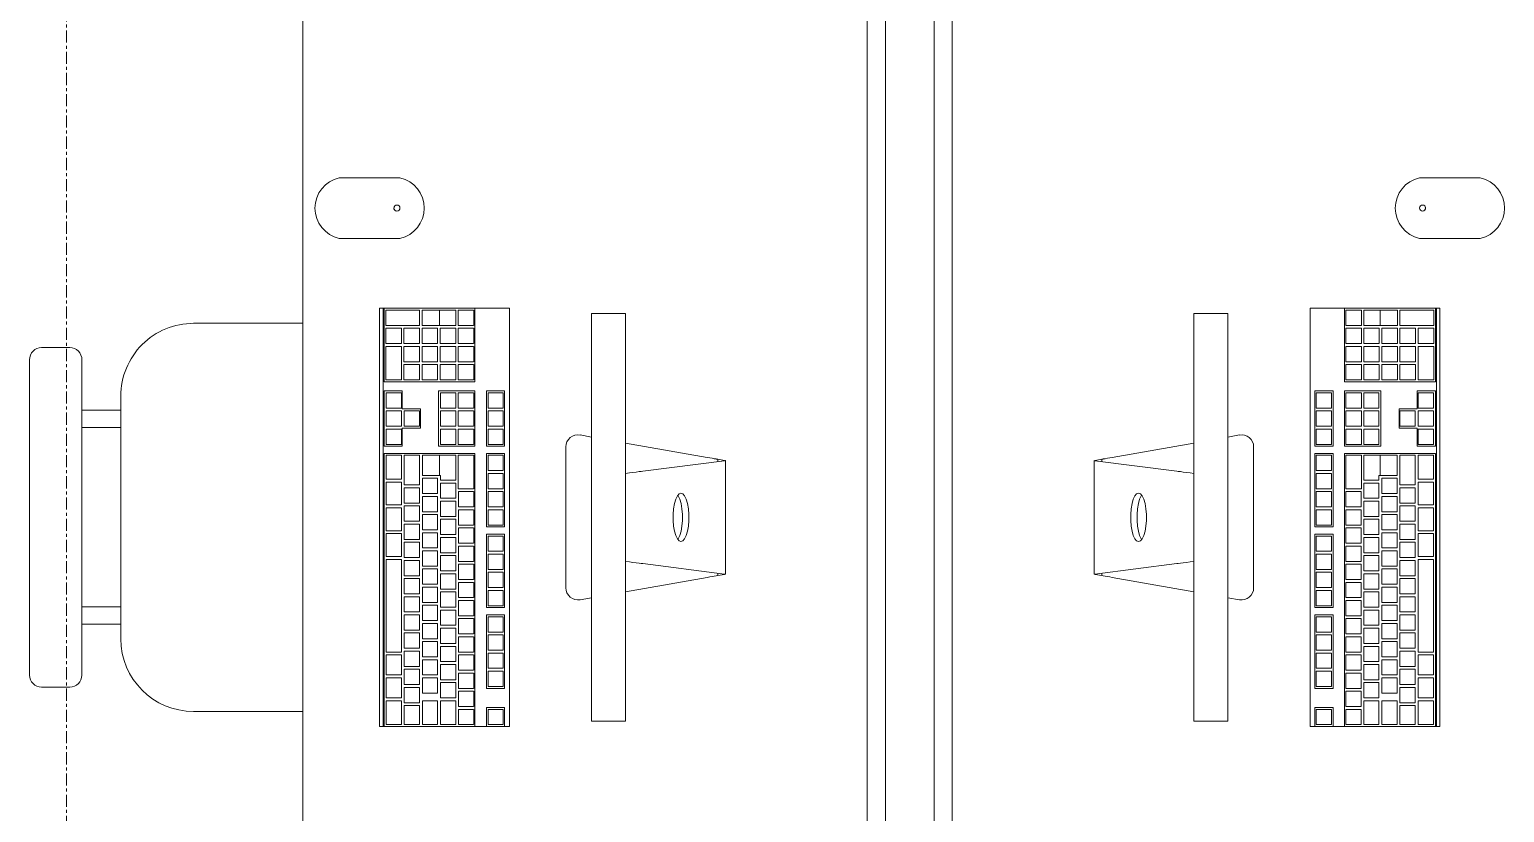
# Model space of a CAD drawing. Header units: inches. Extents: x -1714 to 6424, y -1550 to 970.
# Drawn here: x -146.4 to -85.6, y 493.1 to 525.4 of the extents above; entities that cross this region are included whole.
import ezdxf

# ---------------------------------------------------------------- set-up
doc = ezdxf.new("R2010")
doc.units = ezdxf.units.IN
doc.header["$MEASUREMENT"] = 0
doc.linetypes.add('Grid Line 1_2_', pattern=[0.875, 0.5, -0.125, 0.125, -0.125])
for name, color, linetype, lineweight in [('A-GENM', 13, 'Continuous', 9), ('I-FURN', 30, 'Continuous', 9), ('S-GRID', 1, 'Continuous', 9)]:
    doc.layers.add(name, color=color, linetype=linetype, lineweight=lineweight)

# ---------------------------------------------------------------- blocks, each defined once
blk = doc.blocks.new('Dynamic_Computer_Desk_with_Chairs_8535 - 6-1470209-L1 - Architectural')
at = {"layer": 'A-GENM'}
for p, q in [((-63, 23.5), (-63, 21)), ((-60.5, 21), (-60.5, 23.5))]:
    blk.add_line(p, q, dxfattribs=at)
for centre, start, end in [((-61.75, 23.219), 12.68038, 167.31962), ((-61.75, 21.281), 192.68038, 347.31962)]:
    blk.add_arc(centre, 1.281, start, end, dxfattribs=at)
at = {"layer": 'I-FURN'}
for p, q in [((-40.378, 21.843), (-57.622, 21.843)), ((-57.622, 21.843), (-57.622, 21.695)), ((-57.622, 21.695), (-57.622, 21.652)), ((-57.622, 21.695), (-40.378, 21.695)), ((-57.622, 17.912), (-57.622, 21.652)), ((-57.622, 21.652), (-54.591, 21.652)), ((-57.543, 21.585), (-56.913, 21.585)), ((-57.543, 20.195), (-57.543, 21.585)), ((-56.913, 21.585), (-56.913, 20.195)), ((-56.795, 21.585), (-56.165, 21.585)), ((-56.795, 20.943), (-56.795, 21.585)), ((-56.165, 21.585), (-56.165, 20.943)), ((-56.047, 21.585), (-54.669, 21.585)), ((-56.047, 20.943), (-56.047, 21.585)), ((-54.669, 21.585), (-54.669, 20.943)), ((-54.591, 21.629), (-54.591, 21.652)), ((-54.591, 21.629), (-54.591, 17.912)), ((-54.217, 21.652), (-54.217, 21.629)), ((-54.217, 21.652), (-51.933, 21.652)), ((-54.217, 20.904), (-54.217, 21.629)), ((-54.138, 21.573), (-53.508, 21.573)), ((-54.138, 20.943), (-54.138, 21.573)), ((-53.508, 21.573), (-53.508, 20.943)), ((-53.39, 21.573), (-52.76, 21.573)), ((-53.39, 20.943), (-53.39, 21.573)), ((-52.76, 21.573), (-52.76, 20.943)), ((-52.642, 21.573), (-52.012, 21.573)), ((-52.642, 20.943), (-52.642, 21.573)), ((-52.012, 21.573), (-52.012, 20.943)), ((-51.933, 21.629), (-51.933, 21.652)), ((-51.933, 21.629), (-51.933, 20.904)), ((-51.638, 21.652), (-51.638, 21.629)), ((-51.638, 21.652), (-40.378, 21.652)), ((-51.638, 17.912), (-51.638, 21.629)), ((-51.559, 21.573), (-50.575, 21.573)), ((-51.559, 20.943), (-51.559, 21.573)), ((-50.575, 21.573), (-50.575, 20.943)), ((-50.457, 21.573), (-49.512, 21.573)), ((-50.457, 20.943), (-50.457, 21.573)), ((-49.512, 21.573), (-49.512, 20.943)), ((-49.394, 21.573), (-48.449, 21.573)), ((-49.394, 20.943), (-49.394, 21.573)), ((-48.449, 21.573), (-48.449, 20.943)), ((-48.331, 21.573), (-47.386, 21.573)), ((-48.331, 20.943), (-48.331, 21.573)), ((-47.386, 21.573), (-47.386, 20.943)), ((-47.268, 20.943), (-47.268, 21.573)), ((-47.268, 21.573), (-43.449, 21.573)), ((-43.449, 21.573), (-43.449, 20.943)), ((-43.331, 20.943), (-43.331, 21.573)), ((-43.331, 21.573), (-42.504, 21.573)), ((-42.504, 21.573), (-42.504, 20.943)), ((-42.386, 20.943), (-42.386, 21.573)), ((-42.386, 21.573), (-41.559, 21.573)), ((-41.559, 21.573), (-41.559, 20.943)), ((-41.441, 20.943), (-41.441, 21.573)), ((-41.441, 21.573), (-40.457, 21.573)), ((-40.457, 21.573), (-40.457, 20.943)), ((-40.378, 21.695), (-40.378, 21.843)), ((-40.378, 21.652), (-40.378, 21.695)), ((-40.378, 21.652), (-40.378, 17.912)), ((-56.165, 20.943), (-56.795, 20.943)), ((-56.795, 20.837), (-56.165, 20.837)), ((-56.795, 20.195), (-56.795, 20.837)), ((-56.165, 20.837), (-56.165, 20.195)), ((-54.669, 20.943), (-56.047, 20.943)), ((-56.047, 20.837), (-55.417, 20.837)), ((-56.047, 20.195), (-56.047, 20.837)), ((-55.417, 20.837), (-55.417, 20.195)), ((-55.299, 20.837), (-54.669, 20.837)), ((-55.299, 20.195), (-55.299, 20.837)), ((-54.669, 20.837), (-54.669, 20.195)), ((-53.469, 20.904), (-54.217, 20.904)), ((-53.508, 20.943), (-54.138, 20.943)), ((-53.469, 20.156), (-53.469, 20.904)), ((-52.76, 20.943), (-53.39, 20.943)), ((-53.39, 20.825), (-52.76, 20.825)), ((-53.39, 20.195), (-53.39, 20.825)), ((-52.76, 20.825), (-52.76, 20.195)), ((-51.933, 20.904), (-52.681, 20.904)), ((-52.681, 20.904), (-52.681, 20.156)), ((-52.012, 20.943), (-52.642, 20.943)), ((-50.575, 20.943), (-51.559, 20.943)), ((-51.559, 20.195), (-51.559, 20.826)), ((-51.559, 20.826), (-50.339, 20.826)), ((-49.512, 20.943), (-50.457, 20.943)), ((-50.339, 20.826), (-50.339, 20.195)), ((-50.22, 20.195), (-50.22, 20.826)), ((-50.22, 20.826), (-49.591, 20.826)), ((-49.591, 20.826), (-49.591, 20.195)), ((-49.472, 20.195), (-49.472, 20.826)), ((-49.472, 20.826), (-48.843, 20.826)), ((-48.449, 20.943), (-49.394, 20.943)), ((-48.843, 20.826), (-48.843, 20.195)), ((-48.724, 20.195), (-48.724, 20.826)), ((-48.724, 20.826), (-48.094, 20.826)), ((-47.386, 20.943), (-48.331, 20.943)), ((-48.094, 20.826), (-48.094, 20.195)), ((-47.976, 20.195), (-47.976, 20.826)), ((-47.976, 20.826), (-47.346, 20.826)), ((-47.346, 20.826), (-47.346, 20.195)), ((-43.449, 20.943), (-47.268, 20.943)), ((-47.228, 20.195), (-47.228, 20.826)), ((-47.228, 20.826), (-46.598, 20.826)), ((-46.598, 20.826), (-46.598, 20.195)), ((-46.48, 20.195), (-46.48, 20.826)), ((-46.48, 20.826), (-45.85, 20.826)), ((-45.85, 20.826), (-45.85, 20.195)), ((-45.732, 20.195), (-45.732, 20.826)), ((-45.732, 20.826), (-45.102, 20.826)), ((-45.102, 20.826), (-45.102, 20.195)), ((-44.984, 20.195), (-44.984, 20.826)), ((-44.984, 20.826), (-44.354, 20.826)), ((-44.354, 20.826), (-44.354, 20.195)), ((-44.236, 20.195), (-44.236, 20.826)), ((-44.236, 20.826), (-43.606, 20.826)), ((-43.606, 20.826), (-43.606, 20.195)), ((-43.488, 20.195), (-43.488, 20.826)), ((-43.488, 20.826), (-42.858, 20.826)), ((-42.504, 20.943), (-43.331, 20.943)), ((-42.858, 20.826), (-42.858, 20.195)), ((-42.74, 20.195), (-42.74, 20.826)), ((-42.74, 20.826), (-42.11, 20.826)), ((-41.559, 20.943), (-42.386, 20.943)), ((-42.11, 20.826), (-42.11, 20.195)), ((-41.992, 20.195), (-41.992, 20.826)), ((-41.992, 20.826), (-41.362, 20.826)), ((-40.457, 20.943), (-41.441, 20.943)), ((-41.362, 20.826), (-41.362, 20.195)), ((-41.244, 20.195), (-41.244, 20.825)), ((-41.244, 20.825), (-40.457, 20.825)), ((-40.457, 20.825), (-40.457, 20.195)), ((-56.913, 20.195), (-57.543, 20.195)), ((-57.543, 20.089), (-56.913, 20.089)), ((-57.543, 19.377), (-57.543, 20.089)), ((-56.913, 20.089), (-56.913, 19.377)), ((-56.165, 20.195), (-56.795, 20.195)), ((-56.795, 20.089), (-56.165, 20.089)), ((-56.795, 19.447), (-56.795, 20.089)), ((-56.165, 20.089), (-56.165, 19.447)), ((-55.417, 20.195), (-56.047, 20.195)), ((-56.047, 20.089), (-55.417, 20.089)), ((-56.047, 19.447), (-56.047, 20.089)), ((-55.417, 20.089), (-55.417, 19.447)), ((-54.669, 20.195), (-55.299, 20.195)), ((-55.299, 20.089), (-54.669, 20.089)), ((-55.299, 19.447), (-55.299, 20.089)), ((-54.669, 20.089), (-54.669, 19.447)), ((-52.681, 20.156), (-53.469, 20.156)), ((-52.76, 20.195), (-53.39, 20.195)), ((-50.339, 20.195), (-51.559, 20.195)), ((-51.559, 20.078), (-50.732, 20.078)), ((-51.559, 19.377), (-51.559, 20.078)), ((-50.732, 20.078), (-50.732, 19.377)), ((-50.614, 19.447), (-50.614, 20.078)), ((-50.614, 20.078), (-49.984, 20.078)), ((-49.591, 20.195), (-50.22, 20.195)), ((-49.984, 20.078), (-49.984, 19.447)), ((-49.866, 19.447), (-49.866, 20.078)), ((-49.866, 20.078), (-49.236, 20.078)), ((-48.843, 20.195), (-49.472, 20.195)), ((-49.236, 20.078), (-49.236, 19.447)), ((-49.118, 19.447), (-49.118, 20.078)), ((-49.118, 20.078), (-48.488, 20.078)), ((-48.094, 20.195), (-48.724, 20.195)), ((-48.488, 20.078), (-48.488, 19.447)), ((-48.37, 19.447), (-48.37, 20.078)), ((-48.37, 20.078), (-47.74, 20.078)), ((-47.346, 20.195), (-47.976, 20.195)), ((-47.74, 20.078), (-47.74, 19.447)), ((-47.622, 19.447), (-47.622, 20.078)), ((-47.622, 20.078), (-46.992, 20.078)), ((-46.598, 20.195), (-47.228, 20.195)), ((-46.992, 20.078), (-46.992, 19.447)), ((-46.874, 19.447), (-46.874, 20.078)), ((-46.874, 20.078), (-46.244, 20.078)), ((-45.85, 20.195), (-46.48, 20.195)), ((-46.244, 20.078), (-46.244, 19.447)), ((-46.126, 19.447), (-46.126, 20.078)), ((-46.126, 20.078), (-45.496, 20.078)), ((-45.102, 20.195), (-45.732, 20.195)), ((-45.496, 20.078), (-45.496, 19.447)), ((-45.378, 19.447), (-45.378, 20.078)), ((-45.378, 20.078), (-44.748, 20.078)), ((-44.354, 20.195), (-44.984, 20.195)), ((-44.748, 20.078), (-44.748, 19.447)), ((-44.63, 19.447), (-44.63, 20.078)), ((-44.63, 20.078), (-44, 20.078)), ((-43.606, 20.195), (-44.236, 20.195)), ((-44, 20.078), (-44, 19.447)), ((-43.882, 19.447), (-43.882, 20.078)), ((-43.882, 20.078), (-43.252, 20.078)), ((-42.858, 20.195), (-43.488, 20.195)), ((-43.252, 20.078), (-43.252, 19.447)), ((-43.134, 19.447), (-43.134, 20.078)), ((-43.134, 20.078), (-42.504, 20.078)), ((-42.11, 20.195), (-42.74, 20.195)), ((-42.504, 20.078), (-42.504, 19.447)), ((-42.386, 19.447), (-42.386, 20.078)), ((-42.386, 20.078), (-41.756, 20.078)), ((-41.362, 20.195), (-41.992, 20.195)), ((-41.756, 20.078), (-41.756, 19.447)), ((-41.441, 19.447), (-41.441, 20.077)), ((-41.441, 20.077), (-40.457, 20.077)), ((-40.457, 20.195), (-41.244, 20.195)), ((-40.457, 20.077), (-40.457, 19.447)), ((-56.165, 19.447), (-56.795, 19.447)), ((-55.417, 19.447), (-56.047, 19.447)), ((-54.669, 19.447), (-55.299, 19.447)), ((-49.984, 19.447), (-50.614, 19.447)), ((-49.236, 19.447), (-49.866, 19.447)), ((-48.488, 19.447), (-49.118, 19.447)), ((-47.74, 19.447), (-48.37, 19.447)), ((-46.992, 19.447), (-47.622, 19.447)), ((-46.244, 19.447), (-46.874, 19.447)), ((-45.496, 19.447), (-46.126, 19.447)), ((-44.748, 19.447), (-45.378, 19.447)), ((-44, 19.447), (-44.63, 19.447)), ((-43.252, 19.447), (-43.882, 19.447)), ((-42.504, 19.447), (-43.134, 19.447)), ((-41.756, 19.447), (-42.386, 19.447)), ((-40.457, 19.447), (-41.441, 19.447)), ((-57.543, 18.699), (-57.543, 19.377)), ((-57.543, 19.377), (-56.913, 19.377)), ((-56.913, 19.377), (-56.913, 18.699)), ((-56.795, 19.341), (-56.165, 19.341)), ((-56.795, 18.699), (-56.795, 19.341)), ((-56.165, 19.341), (-56.165, 18.699)), ((-56.047, 19.341), (-55.417, 19.341)), ((-56.047, 18.699), (-56.047, 19.341)), ((-55.417, 19.341), (-55.417, 18.699)), ((-55.299, 19.341), (-54.669, 19.341)), ((-55.299, 18.699), (-55.299, 19.341)), ((-54.669, 19.341), (-54.669, 18.699)), ((-54.217, 17.912), (-54.217, 19.408)), ((-54.217, 19.408), (-51.933, 19.408)), ((-54.138, 19.329), (-53.508, 19.329)), ((-54.138, 18.699), (-54.138, 19.329)), ((-53.508, 19.329), (-53.508, 18.699)), ((-53.39, 19.329), (-52.76, 19.329)), ((-53.39, 18.699), (-53.39, 19.329)), ((-52.76, 19.329), (-52.76, 18.699)), ((-52.642, 19.329), (-52.012, 19.329)), ((-52.642, 18.699), (-52.642, 19.329)), ((-52.012, 19.329), (-52.012, 18.699)), ((-51.933, 19.408), (-51.933, 17.912)), ((-51.559, 18.699), (-51.559, 19.377)), ((-51.559, 19.377), (-50.732, 19.377)), ((-50.732, 19.377), (-50.732, 19.33)), ((-50.732, 19.33), (-50.535, 19.33)), ((-50.535, 19.33), (-50.535, 18.699)), ((-50.417, 18.699), (-50.417, 19.33)), ((-50.417, 19.33), (-49.787, 19.33)), ((-49.787, 19.33), (-49.787, 18.699)), ((-49.669, 18.699), (-49.669, 19.33)), ((-49.669, 19.33), (-49.039, 19.33)), ((-49.039, 19.33), (-49.039, 18.699)), ((-48.921, 18.699), (-48.921, 19.33)), ((-48.921, 19.33), (-48.291, 19.33)), ((-48.291, 19.33), (-48.291, 18.699)), ((-48.173, 18.699), (-48.173, 19.33)), ((-48.173, 19.33), (-47.543, 19.33)), ((-47.543, 19.33), (-47.543, 18.699)), ((-47.425, 18.699), (-47.425, 19.33)), ((-47.425, 19.33), (-46.795, 19.33)), ((-46.795, 19.33), (-46.795, 18.699)), ((-46.677, 18.699), (-46.677, 19.33)), ((-46.677, 19.33), (-46.047, 19.33)), ((-46.047, 19.33), (-46.047, 18.699)), ((-45.929, 18.699), (-45.929, 19.33)), ((-45.929, 19.33), (-45.299, 19.33)), ((-45.299, 19.33), (-45.299, 18.699)), ((-45.181, 18.699), (-45.181, 19.33)), ((-45.181, 19.33), (-44.551, 19.33)), ((-44.551, 19.33), (-44.551, 18.699)), ((-44.433, 18.699), (-44.433, 19.33)), ((-44.433, 19.33), (-43.803, 19.33)), ((-43.803, 19.33), (-43.803, 18.699)), ((-43.685, 18.699), (-43.685, 19.33)), ((-43.685, 19.33), (-43.055, 19.33)), ((-43.055, 19.33), (-43.055, 18.699)), ((-42.937, 18.699), (-42.937, 19.33)), ((-42.937, 19.33), (-42.307, 19.33)), ((-42.307, 19.33), (-42.307, 18.699)), ((-42.189, 18.699), (-42.189, 19.33)), ((-42.189, 19.33), (-41.559, 19.33)), ((-41.559, 19.33), (-41.559, 18.699)), ((-41.441, 18.699), (-41.441, 19.329)), ((-41.441, 19.329), (-40.457, 19.329)), ((-40.457, 19.329), (-40.457, 18.699)), ((-56.913, 18.699), (-57.543, 18.699)), ((-57.543, 18.604), (-56.913, 18.604)), ((-57.543, 17.964), (-57.543, 18.604)), ((-56.913, 18.604), (-56.913, 17.964)), ((-56.165, 18.699), (-56.795, 18.699)), ((-56.795, 18.604), (-56.165, 18.604)), ((-56.795, 17.964), (-56.795, 18.604)), ((-56.165, 18.604), (-56.165, 17.964)), ((-55.417, 18.699), (-56.047, 18.699)), ((-56.047, 18.604), (-55.417, 18.604)), ((-56.047, 17.964), (-56.047, 18.604)), ((-55.417, 18.604), (-55.417, 17.964)), ((-54.669, 18.699), (-55.299, 18.699)), ((-55.299, 18.604), (-54.669, 18.604)), ((-55.299, 17.964), (-55.299, 18.604)), ((-54.669, 18.604), (-54.669, 17.964)), ((-53.508, 18.699), (-54.138, 18.699)), ((-54.138, 18.604), (-53.508, 18.604)), ((-54.138, 17.964), (-54.138, 18.604)), ((-53.508, 18.604), (-53.508, 17.964)), ((-52.76, 18.699), (-53.39, 18.699)), ((-53.39, 18.604), (-52.76, 18.604)), ((-53.39, 17.964), (-53.39, 18.604)), ((-52.76, 18.604), (-52.76, 17.964)), ((-52.012, 18.699), (-52.642, 18.699)), ((-52.642, 18.604), (-52.012, 18.604)), ((-52.642, 17.964), (-52.642, 18.604)), ((-52.012, 18.604), (-52.012, 17.964)), ((-50.535, 18.699), (-51.559, 18.699)), ((-51.559, 18.604), (-50.181, 18.604)), ((-51.559, 17.964), (-51.559, 18.604)), ((-49.787, 18.699), (-50.417, 18.699)), ((-50.181, 18.604), (-50.181, 17.964)), ((-50.063, 17.964), (-50.063, 18.593)), ((-50.063, 18.593), (-49.433, 18.593)), ((-49.039, 18.699), (-49.669, 18.699)), ((-49.433, 18.593), (-49.433, 17.964)), ((-49.315, 17.964), (-49.315, 18.593)), ((-49.315, 18.593), (-48.685, 18.593)), ((-48.291, 18.699), (-48.921, 18.699)), ((-48.685, 18.593), (-48.685, 17.964)), ((-48.567, 17.964), (-48.567, 18.593)), ((-48.567, 18.593), (-47.937, 18.593)), ((-47.543, 18.699), (-48.173, 18.699)), ((-47.937, 18.593), (-47.937, 17.964)), ((-47.819, 17.964), (-47.819, 18.593)), ((-47.819, 18.593), (-47.189, 18.593)), ((-46.795, 18.699), (-47.425, 18.699)), ((-47.189, 18.593), (-47.189, 17.964)), ((-47.071, 17.964), (-47.071, 18.593)), ((-47.071, 18.593), (-46.441, 18.593)), ((-46.047, 18.699), (-46.677, 18.699)), ((-46.441, 18.593), (-46.441, 17.964)), ((-46.323, 17.964), (-46.323, 18.593)), ((-46.323, 18.593), (-45.693, 18.593)), ((-45.299, 18.699), (-45.929, 18.699)), ((-45.693, 18.593), (-45.693, 17.964)), ((-45.575, 17.964), (-45.575, 18.593)), ((-45.575, 18.593), (-44.945, 18.593)), ((-44.551, 18.699), (-45.181, 18.699)), ((-44.945, 18.593), (-44.945, 17.964)), ((-44.827, 17.964), (-44.827, 18.593)), ((-44.827, 18.593), (-44.197, 18.593)), ((-43.803, 18.699), (-44.433, 18.699)), ((-44.197, 18.593), (-44.197, 17.964)), ((-44.079, 17.964), (-44.079, 18.593)), ((-44.079, 18.593), (-43.449, 18.593)), ((-43.055, 18.699), (-43.685, 18.699)), ((-43.449, 18.593), (-43.449, 17.964)), ((-43.331, 17.964), (-43.331, 18.593)), ((-43.331, 18.593), (-42.701, 18.593)), ((-42.307, 18.699), (-42.937, 18.699)), ((-42.701, 18.593), (-42.701, 17.964)), ((-42.583, 17.964), (-42.583, 18.593)), ((-42.583, 18.593), (-41.953, 18.593)), ((-41.559, 18.699), (-42.189, 18.699)), ((-41.953, 18.593), (-41.953, 17.964)), ((-41.835, 17.964), (-41.835, 18.593)), ((-41.835, 18.593), (-41.205, 18.593)), ((-40.457, 18.699), (-41.441, 18.699)), ((-41.205, 18.593), (-41.205, 17.964)), ((-41.087, 17.964), (-41.087, 18.593)), ((-41.087, 18.593), (-40.457, 18.593)), ((-40.457, 18.593), (-40.457, 17.964)), ((-57.622, 16.727), (-57.622, 17.912)), ((-54.591, 17.912), (-57.622, 17.912)), ((-56.913, 17.962), (-57.543, 17.962)), ((-56.165, 17.962), (-56.795, 17.962)), ((-55.417, 17.962), (-56.047, 17.962)), ((-54.669, 17.962), (-55.299, 17.962)), ((-51.933, 17.912), (-54.217, 17.912)), ((-53.508, 17.962), (-54.138, 17.962)), ((-52.76, 17.962), (-53.39, 17.962)), ((-52.012, 17.962), (-52.642, 17.962)), ((-40.378, 17.912), (-51.638, 17.912)), ((-50.181, 17.962), (-51.559, 17.962)), ((-49.433, 17.962), (-50.063, 17.962)), ((-48.685, 17.962), (-49.315, 17.962)), ((-47.937, 17.962), (-48.567, 17.962)), ((-47.189, 17.962), (-47.819, 17.962)), ((-46.441, 17.962), (-47.071, 17.962)), ((-45.693, 17.962), (-46.323, 17.962)), ((-44.945, 17.962), (-45.575, 17.962)), ((-44.197, 17.962), (-44.827, 17.962)), ((-43.449, 17.962), (-44.079, 17.962)), ((-42.701, 17.962), (-43.331, 17.962)), ((-41.953, 17.962), (-42.583, 17.962)), ((-41.205, 17.962), (-41.835, 17.962)), ((-40.457, 17.962), (-41.087, 17.962)), ((-40.378, 17.912), (-40.378, 17.439)), ((-54.217, 16.727), (-54.217, 17.439)), ((-54.217, 17.439), (-51.933, 17.439)), ((-54.138, 16.742), (-54.138, 17.372)), ((-54.138, 17.372), (-53.508, 17.372)), ((-53.508, 17.372), (-53.508, 16.742)), ((-53.39, 16.742), (-53.39, 17.372)), ((-53.39, 17.372), (-52.76, 17.372)), ((-52.76, 17.372), (-52.76, 16.742)), ((-52.642, 16.742), (-52.642, 17.372)), ((-52.642, 17.372), (-52.012, 17.372)), ((-52.012, 17.372), (-52.012, 16.742)), ((-51.933, 17.439), (-51.933, 16.727)), ((-51.638, 16.727), (-51.638, 17.439)), ((-51.638, 17.439), (-48.606, 17.439)), ((-51.559, 16.742), (-51.559, 17.372)), ((-51.559, 17.372), (-50.929, 17.372)), ((-50.929, 17.372), (-50.929, 16.742)), ((-50.811, 16.742), (-50.811, 17.372)), ((-50.811, 17.372), (-50.181, 17.372)), ((-50.181, 17.372), (-50.181, 16.742)), ((-50.063, 16.742), (-50.063, 17.372)), ((-50.063, 17.372), (-49.433, 17.372)), ((-49.433, 17.372), (-49.433, 16.742)), ((-49.315, 16.742), (-49.315, 17.372)), ((-49.315, 17.372), (-48.685, 17.372)), ((-48.685, 17.372), (-48.685, 16.742)), ((-48.606, 17.439), (-48.606, 16.727)), ((-48.311, 16.727), (-48.311, 17.439)), ((-48.311, 17.439), (-45.28, 17.439)), ((-48.232, 16.742), (-48.232, 17.372)), ((-48.232, 17.372), (-47.602, 17.372)), ((-47.602, 17.372), (-47.602, 16.742)), ((-47.484, 16.742), (-47.484, 17.372)), ((-47.484, 17.372), (-46.854, 17.372)), ((-46.854, 17.372), (-46.854, 16.742)), ((-46.736, 16.742), (-46.736, 17.372)), ((-46.736, 17.372), (-46.106, 17.372)), ((-46.106, 17.372), (-46.106, 16.742)), ((-45.988, 16.742), (-45.988, 17.372)), ((-45.988, 17.372), (-45.358, 17.372)), ((-45.358, 17.372), (-45.358, 16.742)), ((-45.28, 17.439), (-45.28, 16.727)), ((-44.984, 16.727), (-44.984, 17.439)), ((-44.984, 17.439), (-41.953, 17.439)), ((-44.906, 16.742), (-44.906, 17.372)), ((-44.906, 17.372), (-44.276, 17.372)), ((-44.276, 17.372), (-44.276, 16.742)), ((-44.157, 16.742), (-44.157, 17.372)), ((-44.157, 17.372), (-43.528, 17.372)), ((-43.528, 17.372), (-43.528, 16.742)), ((-43.409, 16.742), (-43.409, 17.372)), ((-43.409, 17.372), (-42.78, 17.372)), ((-42.78, 17.372), (-42.78, 16.742)), ((-42.661, 16.742), (-42.661, 17.372)), ((-42.661, 17.372), (-42.031, 17.372)), ((-42.031, 17.372), (-42.031, 16.742)), ((-41.953, 17.439), (-41.953, 16.727)), ((-41.165, 16.727), (-41.165, 17.439)), ((-41.165, 17.439), (-40.378, 17.439)), ((-41.087, 16.742), (-41.087, 17.372)), ((-41.087, 17.372), (-40.457, 17.372)), ((-40.457, 17.372), (-40.457, 16.742)), ((-40.378, 17.439), (-40.378, 16.691)), ((-57.622, 16.727), (-57.622, 16.589)), ((-57.622, 16.488), (-57.622, 16.589)), ((-57.622, 16.488), (-40.378, 16.488)), ((-54.217, 16.727), (-54.217, 16.691)), ((-51.933, 16.691), (-54.217, 16.691)), ((-53.508, 16.742), (-54.138, 16.742)), ((-52.76, 16.742), (-53.39, 16.742)), ((-52.012, 16.742), (-52.642, 16.742)), ((-51.933, 16.691), (-51.933, 16.727)), ((-51.638, 16.727), (-51.638, 16.691)), ((-48.606, 16.691), (-51.638, 16.691)), ((-50.929, 16.742), (-51.559, 16.742)), ((-50.181, 16.742), (-50.811, 16.742)), ((-49.433, 16.742), (-50.063, 16.742)), ((-48.685, 16.742), (-49.315, 16.742)), ((-48.606, 16.691), (-48.606, 16.727)), ((-48.311, 16.727), (-48.311, 16.691)), ((-45.28, 16.691), (-48.311, 16.691)), ((-47.602, 16.742), (-48.232, 16.742)), ((-46.854, 16.742), (-47.484, 16.742)), ((-46.106, 16.742), (-46.736, 16.742)), ((-45.358, 16.742), (-45.988, 16.742)), ((-45.28, 16.691), (-45.28, 16.727)), ((-44.984, 16.727), (-44.984, 16.691)), ((-41.953, 16.691), (-44.984, 16.691)), ((-44.276, 16.742), (-44.906, 16.742)), ((-43.528, 16.742), (-44.157, 16.742)), ((-42.78, 16.742), (-43.409, 16.742)), ((-42.031, 16.742), (-42.661, 16.742)), ((-41.953, 16.691), (-41.953, 16.727)), ((-41.165, 16.727), (-41.165, 16.691)), ((-40.378, 16.691), (-41.165, 16.691)), ((-40.457, 16.742), (-41.087, 16.742)), ((-40.378, 16.589), (-40.378, 16.691)), ((-40.378, 16.589), (-40.378, 16.488)), ((-46.096, 14.166), (-51.904, 14.166)), ((-52.397, 13.58), (-52.312, 13.103)), ((-45.688, 13.103), (-45.603, 13.58)), ((-57.4, 13.103), (-57.4, 11.703)), ((-56.65, 13.103), (-57.4, 13.103)), ((-56.65, 13.103), (-41.35, 13.103)), ((-40.6, 13.103), (-41.35, 13.103)), ((-40.6, 11.703), (-40.6, 13.103)), ((-57.4, 11.703), (-56.65, 11.703)), ((-41.35, 11.703), (-56.65, 11.703)), ((-52.066, 11.703), (-51.473, 8.344)), ((-46.527, 8.344), (-45.934, 11.703)), ((-41.35, 11.703), (-40.6, 11.703)), ((-50.906, 10.998), (-51.336, 7.63)), ((-46.664, 7.63), (-47.094, 10.998)), ((-51.397, 7.911), (-51.407, 7.97)), ((-51.397, 7.911), (-51.301, 7.911)), ((-51.349, 7.637), (-51.397, 7.911)), ((-46.699, 7.911), (-46.603, 7.911)), ((-46.603, 7.911), (-46.651, 7.637)), ((-46.593, 7.97), (-46.603, 7.911)), ((-51.336, 7.637), (-51.349, 7.637)), ((-51.341, 7.594), (-46.659, 7.594)), ((-46.651, 7.637), (-46.664, 7.637)), ((-130.5, 1.75), (60, 1.75)), ((-130.5, 1), (60, 1))]:
    blk.add_line(p, q, dxfattribs=at)
at = {"layer": 'I-FURN', "flags": 128}
for points in [[(-50.816, 11.703), (-50.835, 11.551), (-50.854, 11.404), (-50.871, 11.269), (-50.886, 11.152), (-50.898, 11.06), (-50.906, 10.998)], [(-47.094, 10.998), (-47.102, 11.06), (-47.114, 11.152), (-47.129, 11.269), (-47.146, 11.404), (-47.165, 11.551), (-47.184, 11.703)], [(-50, 9.423), (-49.971, 9.501), (-49.885, 9.574), (-49.749, 9.639), (-49.568, 9.691), (-49.355, 9.727), (-49.121, 9.746), (-48.879, 9.746), (-48.645, 9.727), (-48.432, 9.691), (-48.251, 9.639), (-48.115, 9.574), (-48.029, 9.501), (-48, 9.423)], [(-48, 9.423), (-48.029, 9.346), (-48.115, 9.272), (-48.251, 9.208), (-48.432, 9.156), (-48.645, 9.12), (-48.879, 9.101), (-49.121, 9.101), (-49.355, 9.12), (-49.568, 9.156), (-49.749, 9.208), (-49.885, 9.272), (-49.971, 9.346), (-50, 9.423)], [(-49.885, 9.535), (-49.749, 9.471), (-49.568, 9.419), (-49.355, 9.383), (-49.121, 9.364), (-48.879, 9.364), (-48.645, 9.383), (-48.432, 9.419), (-48.251, 9.471), (-48.115, 9.535)], [(-51.473, 8.344), (-51.455, 8.24), (-51.437, 8.14), (-51.421, 8.05), (-51.408, 7.972), (-51.397, 7.911)], [(-46.603, 7.911), (-46.592, 7.972), (-46.579, 8.05), (-46.563, 8.14), (-46.545, 8.24), (-46.527, 8.344)], [(-51.336, 7.63), (-51.34, 7.603), (-51.341, 7.594)], [(-46.659, 7.594), (-46.66, 7.603), (-46.664, 7.63)]]:
    blk.add_lwpolyline(points, dxfattribs=at)
at = {"layer": 'I-FURN'}
for centre, radius, start, end in [((-61.75, 21.124), 0.124, 0, 180), ((-61.75, 21.124), 0.124, 165, 180), ((-61.75, 21.124), 0.124, 180, 0), ((-61.75, 21.124), 0.124, 180, 195), ((-61.75, 21.124), 0.124, 225, 0), ((-61.75, 21.124), 0.124, 0, 105), ((-51.904, 13.666), 0.5, 90, 190), ((-46.096, 13.666), 0.5, 350, 90)]:
    blk.add_arc(centre, radius, start, end, dxfattribs=at)
blk = doc.blocks.new('Dynamic_Computer_Desk_with_Chairs_8535 - 6-1470367-L1 - Architectural')
at = {"layer": 'A-GENM'}
for p, q in [((-63, -23.5), (-63, -21)), ((-60.5, -21), (-60.5, -23.5))]:
    blk.add_line(p, q, dxfattribs=at)
for centre, start, end in [((-61.75, -21.281), 12.68038, 167.31962), ((-61.75, -23.219), 192.68038, 347.31962)]:
    blk.add_arc(centre, 1.281, start, end, dxfattribs=at)
at = {"layer": 'I-FURN'}
for p, q in [((60, -1), (-130.5, -1)), ((60, -1.75), (-130.5, -1.75)), ((-51.397, -7.911), (-51.349, -7.637)), ((-51.349, -7.637), (-51.336, -7.637)), ((-46.659, -7.594), (-51.341, -7.594)), ((-51.336, -7.63), (-50.906, -10.998)), ((-47.094, -10.998), (-46.664, -7.63)), ((-46.664, -7.637), (-46.651, -7.637)), ((-46.651, -7.637), (-46.603, -7.911)), ((-51.473, -8.344), (-52.066, -11.703)), ((-51.407, -7.97), (-51.397, -7.911)), ((-51.301, -7.911), (-51.397, -7.911)), ((-46.603, -7.911), (-46.699, -7.911)), ((-46.603, -7.911), (-46.593, -7.97)), ((-45.934, -11.703), (-46.527, -8.344)), ((-57.4, -11.703), (-57.4, -13.103)), ((-56.65, -11.703), (-57.4, -11.703)), ((-56.65, -11.703), (-41.35, -11.703)), ((-40.6, -11.703), (-41.35, -11.703)), ((-40.6, -13.103), (-40.6, -11.703)), ((-57.4, -13.103), (-56.65, -13.103)), ((-41.35, -13.103), (-56.65, -13.103)), ((-52.312, -13.103), (-52.397, -13.58)), ((-45.603, -13.58), (-45.688, -13.103)), ((-41.35, -13.103), (-40.6, -13.103)), ((-51.904, -14.166), (-46.096, -14.166)), ((-57.622, -16.589), (-57.622, -16.488)), ((-40.378, -16.488), (-57.622, -16.488)), ((-57.622, -16.589), (-57.622, -16.727)), ((-57.622, -17.912), (-57.622, -16.727)), ((-54.217, -16.691), (-54.217, -16.727)), ((-54.217, -16.691), (-51.933, -16.691)), ((-54.217, -17.439), (-54.217, -16.727)), ((-54.138, -17.372), (-54.138, -16.742)), ((-54.138, -16.742), (-53.508, -16.742)), ((-53.508, -16.742), (-53.508, -17.372)), ((-53.39, -17.372), (-53.39, -16.742)), ((-53.39, -16.742), (-52.76, -16.742)), ((-52.76, -16.742), (-52.76, -17.372)), ((-52.642, -17.372), (-52.642, -16.742)), ((-52.642, -16.742), (-52.012, -16.742)), ((-52.012, -16.742), (-52.012, -17.372)), ((-51.933, -16.727), (-51.933, -16.691)), ((-51.933, -16.727), (-51.933, -17.439)), ((-51.638, -16.691), (-51.638, -16.727)), ((-51.638, -16.691), (-48.606, -16.691)), ((-51.638, -17.439), (-51.638, -16.727)), ((-51.559, -17.372), (-51.559, -16.742)), ((-51.559, -16.742), (-50.929, -16.742)), ((-50.929, -16.742), (-50.929, -17.372)), ((-50.811, -17.372), (-50.811, -16.742)), ((-50.811, -16.742), (-50.181, -16.742)), ((-50.181, -16.742), (-50.181, -17.372)), ((-50.063, -17.372), (-50.063, -16.742)), ((-50.063, -16.742), (-49.433, -16.742)), ((-49.433, -16.742), (-49.433, -17.372)), ((-49.315, -17.372), (-49.315, -16.742)), ((-49.315, -16.742), (-48.685, -16.742)), ((-48.685, -16.742), (-48.685, -17.372)), ((-48.606, -16.727), (-48.606, -16.691)), ((-48.606, -16.727), (-48.606, -17.439)), ((-48.311, -16.691), (-48.311, -16.727)), ((-48.311, -16.691), (-45.28, -16.691)), ((-48.311, -17.439), (-48.311, -16.727)), ((-48.232, -17.372), (-48.232, -16.742)), ((-48.232, -16.742), (-47.602, -16.742)), ((-47.602, -16.742), (-47.602, -17.372)), ((-47.484, -17.372), (-47.484, -16.742)), ((-47.484, -16.742), (-46.854, -16.742)), ((-46.854, -16.742), (-46.854, -17.372)), ((-46.736, -17.372), (-46.736, -16.742)), ((-46.736, -16.742), (-46.106, -16.742)), ((-46.106, -16.742), (-46.106, -17.372)), ((-45.988, -17.372), (-45.988, -16.742)), ((-45.988, -16.742), (-45.358, -16.742)), ((-45.358, -16.742), (-45.358, -17.372)), ((-45.28, -16.727), (-45.28, -16.691)), ((-45.28, -16.727), (-45.28, -17.439)), ((-44.984, -16.691), (-44.984, -16.727)), ((-44.984, -16.691), (-41.953, -16.691)), ((-44.984, -17.439), (-44.984, -16.727)), ((-44.906, -17.372), (-44.906, -16.742)), ((-44.906, -16.742), (-44.276, -16.742)), ((-44.276, -16.742), (-44.276, -17.372)), ((-44.157, -17.372), (-44.157, -16.742)), ((-44.157, -16.742), (-43.528, -16.742)), ((-43.528, -16.742), (-43.528, -17.372)), ((-43.409, -17.372), (-43.409, -16.742)), ((-43.409, -16.742), (-42.78, -16.742)), ((-42.78, -16.742), (-42.78, -17.372)), ((-42.661, -17.372), (-42.661, -16.742)), ((-42.661, -16.742), (-42.031, -16.742)), ((-42.031, -16.742), (-42.031, -17.372)), ((-41.953, -16.727), (-41.953, -16.691)), ((-41.953, -16.727), (-41.953, -17.439)), ((-41.165, -16.691), (-41.165, -16.727)), ((-41.165, -16.691), (-40.378, -16.691)), ((-41.165, -17.439), (-41.165, -16.727)), ((-41.087, -17.372), (-41.087, -16.742)), ((-41.087, -16.742), (-40.457, -16.742)), ((-40.457, -16.742), (-40.457, -17.372)), ((-40.378, -16.488), (-40.378, -16.589)), ((-40.378, -16.691), (-40.378, -16.589)), ((-40.378, -16.691), (-40.378, -17.439)), ((-51.933, -17.439), (-54.217, -17.439)), ((-53.508, -17.372), (-54.138, -17.372)), ((-52.76, -17.372), (-53.39, -17.372)), ((-52.012, -17.372), (-52.642, -17.372)), ((-48.606, -17.439), (-51.638, -17.439)), ((-50.929, -17.372), (-51.559, -17.372)), ((-50.181, -17.372), (-50.811, -17.372)), ((-49.433, -17.372), (-50.063, -17.372)), ((-48.685, -17.372), (-49.315, -17.372)), ((-45.28, -17.439), (-48.311, -17.439)), ((-47.602, -17.372), (-48.232, -17.372)), ((-46.854, -17.372), (-47.484, -17.372)), ((-46.106, -17.372), (-46.736, -17.372)), ((-45.358, -17.372), (-45.988, -17.372)), ((-41.953, -17.439), (-44.984, -17.439)), ((-44.276, -17.372), (-44.906, -17.372)), ((-43.528, -17.372), (-44.157, -17.372)), ((-42.78, -17.372), (-43.409, -17.372)), ((-42.031, -17.372), (-42.661, -17.372)), ((-40.378, -17.439), (-41.165, -17.439)), ((-40.457, -17.372), (-41.087, -17.372)), ((-40.378, -17.439), (-40.378, -17.912)), ((-57.622, -21.652), (-57.622, -17.912)), ((-57.622, -17.912), (-54.591, -17.912)), ((-57.543, -17.962), (-56.913, -17.962)), ((-57.543, -18.604), (-57.543, -17.964)), ((-56.913, -17.964), (-56.913, -18.604)), ((-56.795, -17.962), (-56.165, -17.962)), ((-56.795, -18.604), (-56.795, -17.964)), ((-56.165, -17.964), (-56.165, -18.604)), ((-56.047, -17.962), (-55.417, -17.962)), ((-56.047, -18.604), (-56.047, -17.964)), ((-55.417, -17.964), (-55.417, -18.604)), ((-55.299, -17.962), (-54.669, -17.962)), ((-55.299, -18.604), (-55.299, -17.964)), ((-54.669, -17.964), (-54.669, -18.604)), ((-54.591, -17.912), (-54.591, -21.629)), ((-54.217, -19.408), (-54.217, -17.912)), ((-54.217, -17.912), (-51.933, -17.912)), ((-54.138, -17.962), (-53.508, -17.962)), ((-54.138, -18.604), (-54.138, -17.964)), ((-53.508, -17.964), (-53.508, -18.604)), ((-53.39, -17.962), (-52.76, -17.962)), ((-53.39, -18.604), (-53.39, -17.964)), ((-52.76, -17.964), (-52.76, -18.604)), ((-52.642, -17.962), (-52.012, -17.962)), ((-52.642, -18.604), (-52.642, -17.964)), ((-52.012, -17.964), (-52.012, -18.604)), ((-51.933, -17.912), (-51.933, -19.408)), ((-51.638, -21.629), (-51.638, -17.912)), ((-51.638, -17.912), (-40.378, -17.912)), ((-51.559, -17.962), (-50.181, -17.962)), ((-51.559, -18.604), (-51.559, -17.964)), ((-50.181, -17.964), (-50.181, -18.604)), ((-50.063, -17.962), (-49.433, -17.962)), ((-50.063, -18.593), (-50.063, -17.964)), ((-49.433, -17.964), (-49.433, -18.593)), ((-49.315, -17.962), (-48.685, -17.962)), ((-49.315, -18.593), (-49.315, -17.964)), ((-48.685, -17.964), (-48.685, -18.593)), ((-48.567, -17.962), (-47.937, -17.962)), ((-48.567, -18.593), (-48.567, -17.964)), ((-47.937, -17.964), (-47.937, -18.593)), ((-47.819, -17.962), (-47.189, -17.962)), ((-47.819, -18.593), (-47.819, -17.964)), ((-47.189, -17.964), (-47.189, -18.593)), ((-47.071, -17.962), (-46.441, -17.962)), ((-47.071, -18.593), (-47.071, -17.964)), ((-46.441, -17.964), (-46.441, -18.593)), ((-46.323, -17.962), (-45.693, -17.962)), ((-46.323, -18.593), (-46.323, -17.964)), ((-45.693, -17.964), (-45.693, -18.593)), ((-45.575, -17.962), (-44.945, -17.962)), ((-45.575, -18.593), (-45.575, -17.964)), ((-44.945, -17.964), (-44.945, -18.593)), ((-44.827, -17.962), (-44.197, -17.962)), ((-44.827, -18.593), (-44.827, -17.964)), ((-44.197, -17.964), (-44.197, -18.593)), ((-44.079, -17.962), (-43.449, -17.962)), ((-44.079, -18.593), (-44.079, -17.964)), ((-43.449, -17.964), (-43.449, -18.593)), ((-43.331, -17.962), (-42.701, -17.962)), ((-43.331, -18.593), (-43.331, -17.964)), ((-42.701, -17.964), (-42.701, -18.593)), ((-42.583, -17.962), (-41.953, -17.962)), ((-42.583, -18.593), (-42.583, -17.964)), ((-41.953, -17.964), (-41.953, -18.593)), ((-41.835, -17.962), (-41.205, -17.962)), ((-41.835, -18.593), (-41.835, -17.964)), ((-41.205, -17.964), (-41.205, -18.593)), ((-41.087, -17.962), (-40.457, -17.962)), ((-41.087, -18.593), (-41.087, -17.964)), ((-40.457, -17.964), (-40.457, -18.593)), ((-40.378, -17.912), (-40.378, -21.652)), ((-56.913, -18.604), (-57.543, -18.604)), ((-57.543, -19.377), (-57.543, -18.699)), ((-57.543, -18.699), (-56.913, -18.699)), ((-56.913, -18.699), (-56.913, -19.377)), ((-56.165, -18.604), (-56.795, -18.604)), ((-56.795, -19.341), (-56.795, -18.699)), ((-56.795, -18.699), (-56.165, -18.699)), ((-56.165, -18.699), (-56.165, -19.341)), ((-55.417, -18.604), (-56.047, -18.604)), ((-56.047, -19.341), (-56.047, -18.699)), ((-56.047, -18.699), (-55.417, -18.699)), ((-55.417, -18.699), (-55.417, -19.341)), ((-54.669, -18.604), (-55.299, -18.604)), ((-55.299, -19.341), (-55.299, -18.699)), ((-55.299, -18.699), (-54.669, -18.699)), ((-54.669, -18.699), (-54.669, -19.341)), ((-53.508, -18.604), (-54.138, -18.604)), ((-54.138, -18.699), (-53.508, -18.699)), ((-54.138, -19.329), (-54.138, -18.699)), ((-53.508, -18.699), (-53.508, -19.329)), ((-52.76, -18.604), (-53.39, -18.604)), ((-53.39, -19.329), (-53.39, -18.699)), ((-53.39, -18.699), (-52.76, -18.699)), ((-52.76, -18.699), (-52.76, -19.329)), ((-52.012, -18.604), (-52.642, -18.604)), ((-52.642, -19.329), (-52.642, -18.699)), ((-52.642, -18.699), (-52.012, -18.699)), ((-52.012, -18.699), (-52.012, -19.329)), ((-50.181, -18.604), (-51.559, -18.604)), ((-51.559, -19.377), (-51.559, -18.699)), ((-51.559, -18.699), (-50.535, -18.699)), ((-50.535, -18.699), (-50.535, -19.33)), ((-50.417, -19.33), (-50.417, -18.699)), ((-50.417, -18.699), (-49.787, -18.699)), ((-49.433, -18.593), (-50.063, -18.593)), ((-49.787, -18.699), (-49.787, -19.33)), ((-49.669, -19.33), (-49.669, -18.699)), ((-49.669, -18.699), (-49.039, -18.699)), ((-48.685, -18.593), (-49.315, -18.593)), ((-49.039, -18.699), (-49.039, -19.33)), ((-48.921, -19.33), (-48.921, -18.699)), ((-48.921, -18.699), (-48.291, -18.699)), ((-47.937, -18.593), (-48.567, -18.593)), ((-48.291, -18.699), (-48.291, -19.33)), ((-48.173, -19.33), (-48.173, -18.699)), ((-48.173, -18.699), (-47.543, -18.699)), ((-47.189, -18.593), (-47.819, -18.593)), ((-47.543, -18.699), (-47.543, -19.33)), ((-47.425, -19.33), (-47.425, -18.699)), ((-47.425, -18.699), (-46.795, -18.699)), ((-46.441, -18.593), (-47.071, -18.593)), ((-46.795, -18.699), (-46.795, -19.33)), ((-46.677, -19.33), (-46.677, -18.699)), ((-46.677, -18.699), (-46.047, -18.699)), ((-45.693, -18.593), (-46.323, -18.593)), ((-46.047, -18.699), (-46.047, -19.33)), ((-45.929, -19.33), (-45.929, -18.699)), ((-45.929, -18.699), (-45.299, -18.699)), ((-44.945, -18.593), (-45.575, -18.593)), ((-45.299, -18.699), (-45.299, -19.33)), ((-45.181, -19.33), (-45.181, -18.699)), ((-45.181, -18.699), (-44.551, -18.699)), ((-44.197, -18.593), (-44.827, -18.593)), ((-44.551, -18.699), (-44.551, -19.33)), ((-44.433, -19.33), (-44.433, -18.699)), ((-44.433, -18.699), (-43.803, -18.699)), ((-43.449, -18.593), (-44.079, -18.593)), ((-43.803, -18.699), (-43.803, -19.33)), ((-43.685, -19.33), (-43.685, -18.699)), ((-43.685, -18.699), (-43.055, -18.699)), ((-42.701, -18.593), (-43.331, -18.593)), ((-43.055, -18.699), (-43.055, -19.33)), ((-42.937, -19.33), (-42.937, -18.699)), ((-42.937, -18.699), (-42.307, -18.699)), ((-41.953, -18.593), (-42.583, -18.593)), ((-42.307, -18.699), (-42.307, -19.33)), ((-42.189, -19.33), (-42.189, -18.699)), ((-42.189, -18.699), (-41.559, -18.699)), ((-41.205, -18.593), (-41.835, -18.593)), ((-41.559, -18.699), (-41.559, -19.33)), ((-41.441, -19.329), (-41.441, -18.699)), ((-41.441, -18.699), (-40.457, -18.699)), ((-40.457, -18.593), (-41.087, -18.593)), ((-40.457, -18.699), (-40.457, -19.329)), ((-57.543, -20.089), (-57.543, -19.377)), ((-56.913, -19.377), (-57.543, -19.377)), ((-56.913, -19.377), (-56.913, -20.089)), ((-56.165, -19.341), (-56.795, -19.341)), ((-55.417, -19.341), (-56.047, -19.341)), ((-54.669, -19.341), (-55.299, -19.341)), ((-51.933, -19.408), (-54.217, -19.408)), ((-53.508, -19.329), (-54.138, -19.329)), ((-52.76, -19.329), (-53.39, -19.329)), ((-52.012, -19.329), (-52.642, -19.329)), ((-51.559, -20.078), (-51.559, -19.377)), ((-50.732, -19.377), (-51.559, -19.377)), ((-50.535, -19.33), (-50.732, -19.33)), ((-50.732, -19.33), (-50.732, -19.377)), ((-50.732, -19.377), (-50.732, -20.078)), ((-49.787, -19.33), (-50.417, -19.33)), ((-49.039, -19.33), (-49.669, -19.33)), ((-48.291, -19.33), (-48.921, -19.33)), ((-47.543, -19.33), (-48.173, -19.33)), ((-46.795, -19.33), (-47.425, -19.33)), ((-46.047, -19.33), (-46.677, -19.33)), ((-45.299, -19.33), (-45.929, -19.33)), ((-44.551, -19.33), (-45.181, -19.33)), ((-43.803, -19.33), (-44.433, -19.33)), ((-43.055, -19.33), (-43.685, -19.33)), ((-42.307, -19.33), (-42.937, -19.33)), ((-41.559, -19.33), (-42.189, -19.33)), ((-40.457, -19.329), (-41.441, -19.329)), ((-56.795, -20.089), (-56.795, -19.447)), ((-56.795, -19.447), (-56.165, -19.447)), ((-56.165, -19.447), (-56.165, -20.089)), ((-56.047, -20.089), (-56.047, -19.447)), ((-56.047, -19.447), (-55.417, -19.447)), ((-55.417, -19.447), (-55.417, -20.089)), ((-55.299, -20.089), (-55.299, -19.447)), ((-55.299, -19.447), (-54.669, -19.447)), ((-54.669, -19.447), (-54.669, -20.089)), ((-50.614, -20.078), (-50.614, -19.447)), ((-50.614, -19.447), (-49.984, -19.447)), ((-49.984, -19.447), (-49.984, -20.078)), ((-49.866, -20.078), (-49.866, -19.447)), ((-49.866, -19.447), (-49.236, -19.447)), ((-49.236, -19.447), (-49.236, -20.078)), ((-49.118, -20.078), (-49.118, -19.447)), ((-49.118, -19.447), (-48.488, -19.447)), ((-48.488, -19.447), (-48.488, -20.078)), ((-48.37, -20.078), (-48.37, -19.447)), ((-48.37, -19.447), (-47.74, -19.447)), ((-47.74, -19.447), (-47.74, -20.078)), ((-47.622, -20.078), (-47.622, -19.447)), ((-47.622, -19.447), (-46.992, -19.447)), ((-46.992, -19.447), (-46.992, -20.078)), ((-46.874, -20.078), (-46.874, -19.447)), ((-46.874, -19.447), (-46.244, -19.447)), ((-46.244, -19.447), (-46.244, -20.078)), ((-46.126, -20.078), (-46.126, -19.447)), ((-46.126, -19.447), (-45.496, -19.447)), ((-45.496, -19.447), (-45.496, -20.078)), ((-45.378, -20.078), (-45.378, -19.447)), ((-45.378, -19.447), (-44.748, -19.447)), ((-44.748, -19.447), (-44.748, -20.078)), ((-44.63, -20.078), (-44.63, -19.447)), ((-44.63, -19.447), (-44, -19.447)), ((-44, -19.447), (-44, -20.078)), ((-43.882, -20.078), (-43.882, -19.447)), ((-43.882, -19.447), (-43.252, -19.447)), ((-43.252, -19.447), (-43.252, -20.078)), ((-43.134, -20.078), (-43.134, -19.447)), ((-43.134, -19.447), (-42.504, -19.447)), ((-42.504, -19.447), (-42.504, -20.078)), ((-42.386, -20.078), (-42.386, -19.447)), ((-42.386, -19.447), (-41.756, -19.447)), ((-41.756, -19.447), (-41.756, -20.078)), ((-41.441, -20.077), (-41.441, -19.447)), ((-41.441, -19.447), (-40.457, -19.447)), ((-40.457, -19.447), (-40.457, -20.077)), ((-56.913, -20.089), (-57.543, -20.089)), ((-57.543, -21.585), (-57.543, -20.195)), ((-57.543, -20.195), (-56.913, -20.195)), ((-56.913, -20.195), (-56.913, -21.585)), ((-56.165, -20.089), (-56.795, -20.089)), ((-56.795, -20.837), (-56.795, -20.195)), ((-56.795, -20.195), (-56.165, -20.195)), ((-56.165, -20.195), (-56.165, -20.837)), ((-55.417, -20.089), (-56.047, -20.089)), ((-56.047, -20.837), (-56.047, -20.195)), ((-56.047, -20.195), (-55.417, -20.195)), ((-55.417, -20.195), (-55.417, -20.837)), ((-54.669, -20.089), (-55.299, -20.089)), ((-55.299, -20.837), (-55.299, -20.195)), ((-55.299, -20.195), (-54.669, -20.195)), ((-54.669, -20.195), (-54.669, -20.837)), ((-53.469, -20.904), (-53.469, -20.156)), ((-53.469, -20.156), (-52.681, -20.156)), ((-53.39, -20.825), (-53.39, -20.195)), ((-53.39, -20.195), (-52.76, -20.195)), ((-52.76, -20.195), (-52.76, -20.825)), ((-52.681, -20.156), (-52.681, -20.904)), ((-50.732, -20.078), (-51.559, -20.078)), ((-51.559, -20.826), (-51.559, -20.195)), ((-51.559, -20.195), (-50.339, -20.195)), ((-49.984, -20.078), (-50.614, -20.078)), ((-50.339, -20.195), (-50.339, -20.826)), ((-50.22, -20.826), (-50.22, -20.195)), ((-50.22, -20.195), (-49.591, -20.195)), ((-49.236, -20.078), (-49.866, -20.078)), ((-49.591, -20.195), (-49.591, -20.826)), ((-49.472, -20.826), (-49.472, -20.195)), ((-49.472, -20.195), (-48.843, -20.195)), ((-48.488, -20.078), (-49.118, -20.078)), ((-48.843, -20.195), (-48.843, -20.826)), ((-48.724, -20.826), (-48.724, -20.195)), ((-48.724, -20.195), (-48.094, -20.195)), ((-47.74, -20.078), (-48.37, -20.078)), ((-48.094, -20.195), (-48.094, -20.826)), ((-47.976, -20.826), (-47.976, -20.195)), ((-47.976, -20.195), (-47.346, -20.195)), ((-46.992, -20.078), (-47.622, -20.078)), ((-47.346, -20.195), (-47.346, -20.826)), ((-47.228, -20.826), (-47.228, -20.195)), ((-47.228, -20.195), (-46.598, -20.195)), ((-46.244, -20.078), (-46.874, -20.078)), ((-46.598, -20.195), (-46.598, -20.826)), ((-46.48, -20.826), (-46.48, -20.195)), ((-46.48, -20.195), (-45.85, -20.195)), ((-45.496, -20.078), (-46.126, -20.078)), ((-45.85, -20.195), (-45.85, -20.826)), ((-45.732, -20.826), (-45.732, -20.195)), ((-45.732, -20.195), (-45.102, -20.195)), ((-44.748, -20.078), (-45.378, -20.078)), ((-45.102, -20.195), (-45.102, -20.826)), ((-44.984, -20.826), (-44.984, -20.195)), ((-44.984, -20.195), (-44.354, -20.195)), ((-44, -20.078), (-44.63, -20.078)), ((-44.354, -20.195), (-44.354, -20.826)), ((-44.236, -20.826), (-44.236, -20.195)), ((-44.236, -20.195), (-43.606, -20.195)), ((-43.252, -20.078), (-43.882, -20.078)), ((-43.606, -20.195), (-43.606, -20.826)), ((-43.488, -20.826), (-43.488, -20.195)), ((-43.488, -20.195), (-42.858, -20.195)), ((-42.504, -20.078), (-43.134, -20.078)), ((-42.858, -20.195), (-42.858, -20.826)), ((-42.74, -20.826), (-42.74, -20.195)), ((-42.74, -20.195), (-42.11, -20.195)), ((-41.756, -20.078), (-42.386, -20.078)), ((-42.11, -20.195), (-42.11, -20.826)), ((-41.992, -20.826), (-41.992, -20.195)), ((-41.992, -20.195), (-41.362, -20.195)), ((-40.457, -20.077), (-41.441, -20.077)), ((-41.362, -20.195), (-41.362, -20.826)), ((-41.244, -20.825), (-41.244, -20.195)), ((-41.244, -20.195), (-40.457, -20.195)), ((-40.457, -20.195), (-40.457, -20.825)), ((-56.165, -20.837), (-56.795, -20.837)), ((-56.795, -21.585), (-56.795, -20.943)), ((-56.795, -20.943), (-56.165, -20.943)), ((-56.165, -20.943), (-56.165, -21.585)), ((-55.417, -20.837), (-56.047, -20.837)), ((-56.047, -21.585), (-56.047, -20.943)), ((-56.047, -20.943), (-54.669, -20.943)), ((-54.669, -20.837), (-55.299, -20.837)), ((-54.669, -20.943), (-54.669, -21.585)), ((-54.217, -21.629), (-54.217, -20.904)), ((-54.217, -20.904), (-53.469, -20.904)), ((-54.138, -20.943), (-53.508, -20.943)), ((-54.138, -21.573), (-54.138, -20.943)), ((-53.508, -20.943), (-53.508, -21.573)), ((-52.76, -20.825), (-53.39, -20.825)), ((-53.39, -21.573), (-53.39, -20.943)), ((-53.39, -20.943), (-52.76, -20.943)), ((-52.76, -20.943), (-52.76, -21.573)), ((-52.681, -20.904), (-51.933, -20.904)), ((-52.642, -21.573), (-52.642, -20.943)), ((-52.642, -20.943), (-52.012, -20.943)), ((-52.012, -20.943), (-52.012, -21.573)), ((-51.933, -20.904), (-51.933, -21.629)), ((-50.339, -20.826), (-51.559, -20.826)), ((-51.559, -21.573), (-51.559, -20.943)), ((-51.559, -20.943), (-50.575, -20.943)), ((-50.575, -20.943), (-50.575, -21.573)), ((-50.457, -21.573), (-50.457, -20.943)), ((-50.457, -20.943), (-49.512, -20.943)), ((-49.591, -20.826), (-50.22, -20.826)), ((-49.512, -20.943), (-49.512, -21.573)), ((-48.843, -20.826), (-49.472, -20.826)), ((-49.394, -21.573), (-49.394, -20.943)), ((-49.394, -20.943), (-48.449, -20.943)), ((-48.094, -20.826), (-48.724, -20.826)), ((-48.449, -20.943), (-48.449, -21.573)), ((-48.331, -21.573), (-48.331, -20.943)), ((-48.331, -20.943), (-47.386, -20.943)), ((-47.346, -20.826), (-47.976, -20.826)), ((-47.386, -20.943), (-47.386, -21.573)), ((-47.268, -21.573), (-47.268, -20.943)), ((-47.268, -20.943), (-43.449, -20.943)), ((-46.598, -20.826), (-47.228, -20.826)), ((-45.85, -20.826), (-46.48, -20.826)), ((-45.102, -20.826), (-45.732, -20.826)), ((-44.354, -20.826), (-44.984, -20.826)), ((-43.606, -20.826), (-44.236, -20.826)), ((-42.858, -20.826), (-43.488, -20.826)), ((-43.449, -20.943), (-43.449, -21.573)), ((-43.331, -21.573), (-43.331, -20.943)), ((-43.331, -20.943), (-42.504, -20.943)), ((-42.11, -20.826), (-42.74, -20.826)), ((-42.504, -20.943), (-42.504, -21.573)), ((-42.386, -21.573), (-42.386, -20.943)), ((-42.386, -20.943), (-41.559, -20.943)), ((-41.362, -20.826), (-41.992, -20.826)), ((-41.559, -20.943), (-41.559, -21.573)), ((-41.441, -21.573), (-41.441, -20.943)), ((-41.441, -20.943), (-40.457, -20.943)), ((-40.457, -20.825), (-41.244, -20.825)), ((-40.457, -20.943), (-40.457, -21.573)), ((-57.622, -21.652), (-57.622, -21.695)), ((-54.591, -21.652), (-57.622, -21.652)), ((-57.622, -21.695), (-57.622, -21.843)), ((-40.378, -21.695), (-57.622, -21.695)), ((-57.622, -21.843), (-40.378, -21.843)), ((-56.913, -21.585), (-57.543, -21.585)), ((-56.165, -21.585), (-56.795, -21.585)), ((-54.669, -21.585), (-56.047, -21.585)), ((-54.591, -21.652), (-54.591, -21.629)), ((-54.217, -21.629), (-54.217, -21.652)), ((-51.933, -21.652), (-54.217, -21.652)), ((-53.508, -21.573), (-54.138, -21.573)), ((-52.76, -21.573), (-53.39, -21.573)), ((-52.012, -21.573), (-52.642, -21.573)), ((-51.933, -21.652), (-51.933, -21.629)), ((-51.638, -21.629), (-51.638, -21.652)), ((-40.378, -21.652), (-51.638, -21.652)), ((-50.575, -21.573), (-51.559, -21.573)), ((-49.512, -21.573), (-50.457, -21.573)), ((-48.449, -21.573), (-49.394, -21.573)), ((-47.386, -21.573), (-48.331, -21.573)), ((-43.449, -21.573), (-47.268, -21.573)), ((-42.504, -21.573), (-43.331, -21.573)), ((-41.559, -21.573), (-42.386, -21.573)), ((-40.457, -21.573), (-41.441, -21.573)), ((-40.378, -21.695), (-40.378, -21.652)), ((-40.378, -21.843), (-40.378, -21.695)), ((60, -25), (-130.5, -25))]:
    blk.add_line(p, q, dxfattribs=at)
at = {"layer": 'I-FURN', "flags": 128}
for points in [[(-51.341, -7.594), (-51.34, -7.603), (-51.336, -7.63)], [(-46.664, -7.63), (-46.66, -7.603), (-46.659, -7.594)], [(-51.397, -7.911), (-51.408, -7.972), (-51.421, -8.05), (-51.437, -8.14), (-51.455, -8.24), (-51.473, -8.344)], [(-46.527, -8.344), (-46.545, -8.24), (-46.563, -8.14), (-46.579, -8.05), (-46.592, -7.972), (-46.603, -7.911)], [(-50, -9.423), (-49.971, -9.346), (-49.885, -9.272), (-49.749, -9.208), (-49.568, -9.156), (-49.355, -9.12), (-49.121, -9.101), (-48.879, -9.101), (-48.645, -9.12), (-48.432, -9.156), (-48.251, -9.208), (-48.115, -9.272), (-48.029, -9.346), (-48, -9.423)], [(-48, -9.423), (-48.029, -9.501), (-48.115, -9.574), (-48.251, -9.639), (-48.432, -9.691), (-48.645, -9.727), (-48.879, -9.746), (-49.121, -9.746), (-49.355, -9.727), (-49.568, -9.691), (-49.749, -9.639), (-49.885, -9.574), (-49.971, -9.501), (-50, -9.423)], [(-48.115, -9.535), (-48.251, -9.471), (-48.432, -9.419), (-48.645, -9.383), (-48.879, -9.364), (-49.121, -9.364), (-49.355, -9.383), (-49.568, -9.419), (-49.749, -9.471), (-49.885, -9.535)], [(-50.906, -10.998), (-50.898, -11.06), (-50.886, -11.152), (-50.871, -11.269), (-50.854, -11.404), (-50.835, -11.551), (-50.816, -11.703)], [(-47.184, -11.703), (-47.165, -11.551), (-47.146, -11.404), (-47.129, -11.269), (-47.114, -11.152), (-47.102, -11.06), (-47.094, -10.998)]]:
    blk.add_lwpolyline(points, dxfattribs=at)
at = {"layer": 'I-FURN'}
for centre, radius, start, end in [((-51.904, -13.666), 0.5, 170, 270), ((-46.096, -13.666), 0.5, 270, 10), ((-61.75, -21.124), 0.124, 0, 180), ((-61.75, -21.124), 0.124, 165, 180), ((-61.75, -21.124), 0.124, 180, 0), ((-61.75, -21.124), 0.124, 180, 195), ((-61.75, -21.124), 0.124, 0, 135), ((-61.75, -21.124), 0.124, 255, 0)]:
    blk.add_arc(centre, radius, start, end, dxfattribs=at)
blk = doc.blocks.new('Chair-Stacking - Chair-Stacking-1470448-L1 - Architectural')
at = {"layer": 'I-FURN'}
for p, q in [((-13.549, 4.972), (-0.549, 4.972)), ((-14.049, 3.313), (-14.049, 4.472)), ((-0.049, 3.313), (-0.049, 4.472)), ((-13.549, 2.813), (-0.549, 2.813)), ((-11.456, 1.211), (-11.456, 2.813)), ((-10.737, 1.211), (-10.737, 2.813)), ((-3.337, 1.211), (-3.337, 2.813)), ((-2.632, 1.211), (-2.632, 2.813)), ((-12.049, 1.211), (-2.049, 1.211)), ((-11.456, 1.211), (-10.737, 1.211)), ((-2.632, 1.211), (-3.337, 1.211)), ((-15.049, -6.289), (-15.049, -1.789)), ((0.951, -6.289), (0.951, -1.789))]:
    blk.add_line(p, q, dxfattribs=at)
for centre, radius, start, end in [((-13.549, 4.472), 0.5, 90, 180), ((-0.549, 4.472), 0.5, 360, 90), ((-13.549, 3.313), 0.5, 180, 270), ((-0.549, 3.313), 0.5, 270, 0), ((-12.049, -1.789), 3, 90, 180), ((-2.049, -1.789), 3, 360, 90)]:
    blk.add_arc(centre, radius, start, end, dxfattribs=at)

msp = doc.modelspace()

# ---------------------------------------------------------------- linework, layer by layer
at = {"layer": 'S-GRID', "linetype": 'Grid Line 1_2_'}
msp.add_line((-144.85079, -1043.15403), (-144.85079, 921.90597), dxfattribs=at)

# ---------------------------------------------------------------- block references
at = {"layer": 'I-FURN'}
for name, p, rotation in [('Dynamic_Computer_Desk_with_Chairs_8535 - 6-1470367-L1 - Architectural', (-110.10819, 456.27598), 269.9999999999997), ('Dynamic_Computer_Desk_with_Chairs_8535 - 6-1470209-L1 - Architectural', (-110.10819, 456.27598), 269.9999999999997), ('Chair-Stacking - Chair-Stacking-1470448-L1 - Architectural', (-141.39684, 512.32516), 89.99999999999993)]:
    msp.add_blockref(name, p, dxfattribs=dict(at, rotation=rotation))

doc.saveas('drawing.dxf')
